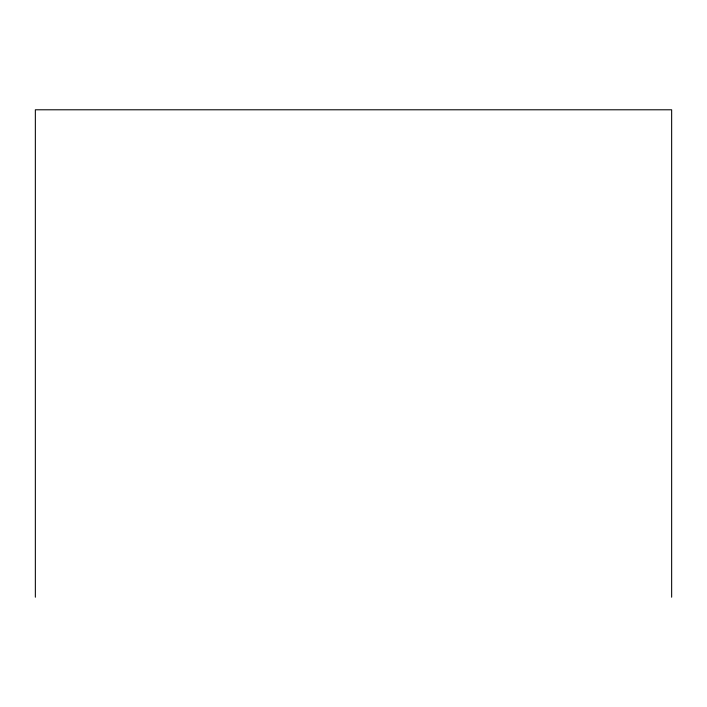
<?xml version="1.0" encoding="UTF-8"?>
<svg xmlns="http://www.w3.org/2000/svg" width="707" height="707" viewBox="0 0 707 707"><rect width="100%" height="100%" fill="white"/><g stroke="black" fill="none" stroke-linecap="round" stroke-linejoin="round"><path stroke-width="1.06" d="M671.65 597.212L671.65 109.788L35.35 109.788L35.35 597.212"/></g></svg>
